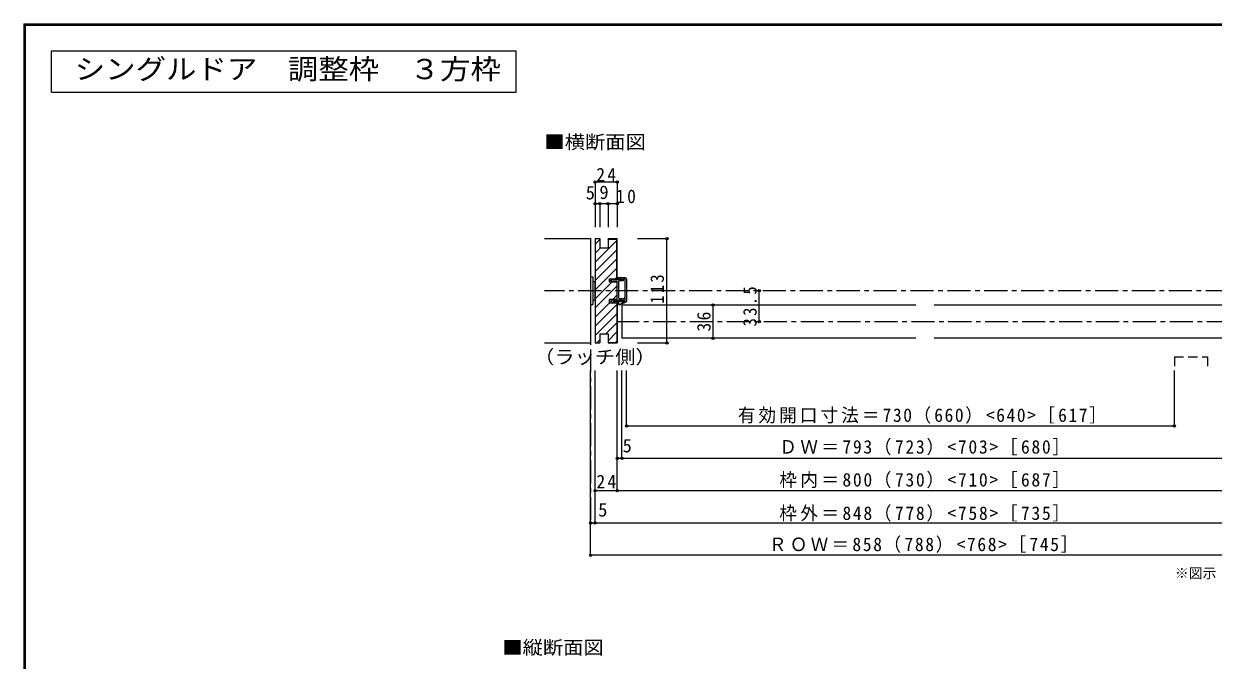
# Model space of a CAD drawing. Units: millimetres at full size, sheet at 1:5. Extents: x -973 to 977, y -718 to 696.
# Drawn here: x -973 to 316, y 6 to 696 of the extents above; entities that cross this region are included whole.
import ezdxf
from ezdxf.enums import TextEntityAlignment as Align

# ---------------------------------------------------------------- set-up
doc = ezdxf.new("R2010")
doc.units = ezdxf.units.MM
doc.header["$LTSCALE"] = 5
doc.header["$PDMODE"] = 32
doc.header["$PDSIZE"] = 2.5
doc.linetypes.add('CHAIN1', pattern=[8, 5, -1, 1, -1])
doc.linetypes.add('DASHED2', pattern=[3, 2, -1])
for name, color, linetype in [('0-1_通り芯', 4, 'CHAIN1'), ('0-3_仕上げ', 7, 'Continuous'), ('0-4_枠', 3, 'Continuous'), ('0-6_扉', 6, 'Continuous'), ('0-7_金物', 7, 'Continuous'), ('0-8_戸当り', 7, 'Continuous'), ('0-A_文字', 3, 'Continuous'), ('0-B_寸法', 7, 'Continuous'), ('0-C_ハッチ', 4, 'Continuous'), ('F-1_枠', 6, 'Continuous')]:
    doc.layers.add(name, color=color, linetype=linetype)
doc.styles.add('ＭＳ ゴシック', font='')
doc.styles.get('ＭＳ ゴシック').set_extended_font_data('MS Gothic')

msp = doc.modelspace()

# ---------------------------------------------------------------- linework, layer by layer
at = {"layer": '0-1_通り芯'}
for p, q in [((-359.2, 463), (-359.2, 155)), ((412.506, 406.5), (-409.2, 406.5)), ((333.506, 373), (-330.2, 373))]:
    msp.add_line(p, q, dxfattribs=at)
at = {"layer": '0-3_仕上げ'}
for p, q in [((-409.2, 463), (-359.2, 463)), ((-359.2, 463), (-359.2, 350)), ((-409.2, 350), (-359.2, 350))]:
    msp.add_line(p, q, dxfattribs=at)
at = {"layer": '0-4_枠'}
for p, q in [((-354.2, 463), (-354.2, 350)), ((-354.2, 463), (-349.2, 463)), ((-349.2, 463), (-349.2, 453)), ((-349.2, 453), (-340.2, 453)), ((-340.2, 463), (-330.2, 463)), ((-340.2, 463), (-340.2, 453)), ((-340.2, 462.5), (-330.7, 462.5)), ((-330.7, 419.479), (-330.7, 462.5)), ((-330.2, 419.479), (-330.2, 463)), ((-338.7, 419.479), (-330.2, 419.479)), ((-338.7, 415.779), (-338.7, 419.479)), ((-330.2, 415.779), (-338.7, 415.779)), ((-330.2, 397.179), (-330.2, 415.779)), ((-330.2, 397.179), (-338.7, 397.179)), ((-338.7, 393.479), (-338.7, 397.179)), ((-338.7, 393.479), (-330.2, 393.479)), ((-330.7, 393.479), (-330.7, 350.5)), ((-330.2, 393.479), (-330.2, 350)), ((-354.2, 350), (-349.2, 350)), ((-349.2, 360), (-340.2, 360)), ((-349.2, 360), (-349.2, 350)), ((-340.2, 360), (-340.2, 350)), ((-340.2, 350.5), (-330.7, 350.5)), ((-340.2, 350), (-330.2, 350))]:
    msp.add_line(p, q, dxfattribs=at)
at = {"layer": '0-6_扉'}
for p, q in [((-6.847, 391), (-325.2, 391)), ((-325.2, 391), (-325.2, 355)), ((331.506, 391), (13.153, 391)), ((-6.847, 355), (-325.2, 355)), ((331.506, 355), (13.153, 355))]:
    msp.add_line(p, q, dxfattribs=at)
at = {"layer": '0-6_扉', "linetype": 'DASHED2'}
for p, q in [((273.512, 334.908), (273.512, 320)), ((273.512, 334.908), (309.512, 334.908)), ((309.512, 334.908), (309.512, 320))]:
    msp.add_line(p, q, dxfattribs=at)
at = {"layer": '0-7_金物'}
for p, q in [((-359.2, 421.5), (-359.2, 391.5)), ((-359.2, 421.5), (-356.7, 421.5)), ((-356.7, 421.5), (-356.7, 391.5)), ((-356.7, 416.5), (-354.7, 416.5)), ((-354.7, 416.5), (-354.7, 396.5)), ((-354.7, 415.5), (-354.2, 415.5)), ((-359.2, 391.5), (-356.7, 391.5)), ((-356.7, 396.5), (-354.7, 396.5)), ((-354.7, 397.5), (-354.2, 397.5))]:
    msp.add_line(p, q, dxfattribs=at)
at = {"layer": '0-8_戸当り'}
for p, q in [((-337.7, 417.579), (-334.7, 419.479)), ((-334.7, 416.079), (-337.7, 417.579)), ((-334.7, 418.329), (-334.7, 419.479)), ((-330.2, 418.329), (-334.7, 418.329)), ((-334.7, 416.829), (-330.2, 416.829)), ((-334.7, 416.079), (-334.7, 416.829)), ((-330.2, 418.579), (-327.7, 418.579)), ((-330.2, 418.329), (-330.2, 418.579)), ((-330.2, 396.129), (-330.2, 416.829)), ((-330.098, 420.104), (-328.198, 418.654)), ((-321.2, 420.629), (-329.9, 420.629)), ((-328.7, 398.629), (-328.7, 416.879)), ((-328.2, 417.379), (-327.7, 417.379)), ((-327.7, 418.879), (-327.7, 419.129)), ((-325, 419.129), (-327.7, 419.129)), ((-327.7, 418.829), (-327.7, 418.579)), ((-327.314, 419.116), (-325.596, 418.643)), ((-326.866, 417.828), (-326.005, 417.515)), ((-325, 417.129), (-325, 419.129)), ((-323.8, 417.129), (-325, 417.129)), ((-323.8, 419.129), (-323.8, 417.129)), ((-321.7, 419.129), (-323.8, 419.129)), ((-321.7, 396.129), (-321.7, 419.129)), ((-320.2, 419.629), (-320.2, 395.129)), ((-334.7, 394.629), (-334.7, 393.479)), ((-329.5, 394.629), (-334.7, 394.629)), ((-329.5, 393.129), (-329.5, 394.629)), ((-328.8, 393.129), (-328.8, 395.629)), ((-328.2, 398.129), (-326.24, 398.129)), ((-327.7, 395.329), (-326.497, 396.581)), ((-327.7, 394.629), (-327.7, 395.329)), ((-320.7, 394.629), (-327.7, 394.629)), ((-327.209, 392.145), (-322.261, 394.629)), ((-326.895, 391.519), (-320.7, 394.629)), ((-325.7, 396.179), (-325.7, 396.129)), ((-321.7, 396.129), (-325.7, 396.129)), ((-325.231, 397.579), (-322.609, 398.397)), ((-324.683, 396.284), (-322.192, 397.061))]:
    msp.add_line(p, q, dxfattribs=at)
for points in [[(-334.7, 396.879), (-337.7, 395.379), (-334.7, 393.479)], [(-334.7, 396.879), (-334.7, 396.129), (-330.2, 396.129)], [(-329.5, 394.629), (-329.5, 395.629), (-328.7, 395.629), (-328.7, 396.729), (-326.363, 396.729)]]:
    msp.add_lwpolyline(points, dxfattribs=at)
for centre, radius, start, end in [((-329.9, 420.329), 0.3, 90, 228.65222), ((-328.2, 416.879), 0.5, 90, 180), ((-328, 418.879), 0.3, 228.65222, 360), ((-327.4, 418.829), 0.3, 73.20997, 180), ((-327.7, 418.379), 1, 270, 326.52262), ((-325.8, 418.079), 0.6, 246.66235, 0), ((-325.8, 418.079), 0.6, 0, 73.20997), ((-321.2, 419.629), 1, 0, 90), ((-327.7, 393.129), 1.8, 180, 296.57515), ((-327.7, 393.129), 1.1, 180, 296.57515), ((-328.2, 398.629), 0.5, 180, 270), ((-326.2, 396.179), 0.5, 0, 126.38479), ((-326.363, 395.929), 0.8, 48.59038, 90), ((-326.24, 396.929), 1.2, 32.78874, 90), ((-325.04, 397.429), 1.2, 228.59038, 287.32983), ((-322.4, 397.729), 0.7, 287.32983, 107.32983), ((-320.7, 395.129), 0.5, 270, 0)]:
    msp.add_arc(centre, radius, start, end, dxfattribs=at)
at = {"layer": '0-A_文字'}
for p, q in [((-943.333, 621.667), (-943.333, 666.667)), ((-943.333, 666.667), (-439.936, 666.667)), ((-439.936, 621.667), (-439.936, 666.667)), ((-943.333, 621.667), (-439.936, 621.667))]:
    msp.add_line(p, q, dxfattribs=at)
at = {"layer": '0-B_寸法', "color": 4}
for p, q in [((-354.2, 524.503), (-354.2, 475.461)), ((-354.2, 500.979), (-330.2, 500.979)), ((-349.2, 500.979), (-349.2, 475.461)), ((-340.2, 500.979), (-340.2, 475.461)), ((-308.34, 463), (-276.43, 463)), ((-276.43, 350), (-276.43, 463)), ((-176.43, 373), (-176.43, 406.5)), ((-226.43, 355), (-226.43, 391)), ((-308.34, 350), (-276.43, 350)), ((-359.2, 120), (-359.2, 320)), ((-354.2, 155), (-354.2, 320)), ((-330.2, 190), (-330.2, 320)), ((-325.2, 225), (-325.2, 320)), ((-320.2, 260), (-320.2, 320)), ((273.512, 260), (273.512, 320)), ((-320.2, 260), (273.512, 260)), ((-330.2, 225), (333.506, 225)), ((-354.2, 190), (357.506, 190)), ((-359.2, 155), (362.506, 155)), ((362.506, 120), (-359.2, 120))]:
    msp.add_line(p, q, dxfattribs=at)
msp.add_lwpolyline([(-354.2, 524.503), (-330.2, 524.503), (-330.2, 475.461)], dxfattribs=at)
at = {"layer": '0-B_寸法'}
for p in [(-354.2, 524.503), (-330.2, 524.503), (-354.2, 500.979), (-349.2, 500.979), (-340.2, 500.979), (-330.2, 500.979), (-276.43, 463), (-176.43, 406.5), (-226.43, 391), (-176.43, 373), (-276.43, 350), (-226.43, 355), (-320.2, 260), (273.512, 260), (-330.2, 225), (-325.2, 225), (-354.2, 190), (-330.2, 190), (-359.2, 155), (-354.2, 155), (-359.2, 120)]:
    msp.add_point(p, dxfattribs=at)
at = {"layer": '0-C_ハッチ'}
for p, q in [((-354.2, 457.179), (-349.2, 462.179)), ((-354.2, 437.38), (-330.7, 460.88)), ((-354.2, 447.28), (-348.48, 453)), ((-340.2, 461.28), (-338.48, 463)), ((-354.2, 427.481), (-330.7, 450.981)), ((-354.2, 417.581), (-330.7, 441.081)), ((-354.2, 407.682), (-330.7, 431.182)), ((-354.2, 397.782), (-336.203, 415.779)), ((-332.503, 419.479), (-330.7, 421.282)), ((-354.2, 387.883), (-330.2, 411.883)), ((-335.004, 397.179), (-330.2, 401.983)), ((-354.2, 377.983), (-338.7, 393.483)), ((-354.2, 368.084), (-330.7, 391.584)), ((-354.2, 358.184), (-330.7, 381.684)), ((-342.485, 360), (-330.7, 371.785)), ((-340.2, 352.385), (-330.7, 361.885)), ((-352.485, 350), (-349.2, 353.285)), ((-332.186, 350.5), (-330.7, 351.986))]:
    msp.add_line(p, q, dxfattribs=at)
at = {"layer": 'F-1_枠'}
for p, q in [((-973.347, 695.833), (-973.347, -700.833)), ((-973.347, 695.833), (976.653, 695.833)), ((-973.347, 695), (976.653, 695)), ((-973.347, 694.167), (976.653, 694.167)), ((-972.514, 695.833), (-972.514, -700.833)), ((-971.68, 695.833), (-971.68, -700.833))]:
    msp.add_line(p, q, dxfattribs=at)

# ---------------------------------------------------------------- texts
at = {"layer": '0-A_文字', "style": 'ＭＳ ゴシック', "width": 1.1}
msp.add_text('シングルドア\u3000調整枠\u3000３方枠', height=21.99, dxfattribs=at).set_placement((-918.165, 629.167), align=Align.BOTTOM_LEFT)
at = {"layer": '0-A_文字', "color": 7, "style": 'ＭＳ ゴシック', "width": 1.1}
for s, p in [('■横断面図', (-409.2, 555.99)), ('（ラッチ側）', (-420.45, 323.105)), ('■縦断面図', (-454.866, 8.256))]:
    msp.add_text(s, height=14.66, dxfattribs=at).set_placement(p, align=Align.BOTTOM_LEFT)
at = {"layer": '0-A_文字', "color": 7, "style": 'ＭＳ ゴシック'}
msp.add_text('※図示：右吊り元', height=11, dxfattribs=at).set_placement((274.044, 91.751), align=Align.BOTTOM_LEFT)
at = {"layer": '0-B_寸法', "style": 'ＭＳ ゴシック'}
for s, p in [('5', (-364.37, 501.133)), ('9', (-349.583, 501.527)), ('5', (-324.45, 227)), ('5', (-350.922, 157.5))]:
    msp.add_text(s, height=14.66, dxfattribs=at).set_placement(p, align=Align.BOTTOM_LEFT)
at = {"layer": '0-B_寸法', "char_height": 14.66, "attachment_point": 7, "style": 'ＭＳ ゴシック'}
for s, insert in [('\\T1.27;\\W0.95;24', (-352.969, 525.084)), ('\\T1.27;\\W0.95;10', (-331.55, 501.33)), ('\\T1.18;\\W0.95;有効開口寸法＝730（660）<640>［617］', (-199.597, 262.5)), ('\\T1.2;\\W0.95;ＤＷ＝793（723）<703>［680］', (-154.597, 228.153)), ('\\T1.27;\\W0.95;24', (-352.825, 192.5)), ('\\T1.2;\\W0.95;枠内＝800（730）<710>［687］', (-154.597, 192.5)), ('\\T1.2;\\W0.95;枠外＝848（778）<758>［735］', (-154.597, 156.306)), ('\\T1.19;\\W0.95;ＲＯＷ＝858（788）<768>［745］', (-165.847, 122.5))]:
    msp.add_mtext(s, dxfattribs=dict(at, insert=insert))
at = {"layer": '0-B_寸法', "char_height": 14.66, "attachment_point": 7, "rotation": 90, "style": 'ＭＳ ゴシック'}
for s, insert in [('\\T1.27;\\W0.9;113', (-279.508, 392.523)), ('\\T1.28;\\W0.9;33.5', (-178.93, 367.875)), ('\\T1.27;\\W0.95;36', (-228.93, 362.375))]:
    msp.add_mtext(s, dxfattribs=dict(at, insert=insert))

doc.saveas('drawing.dxf')
